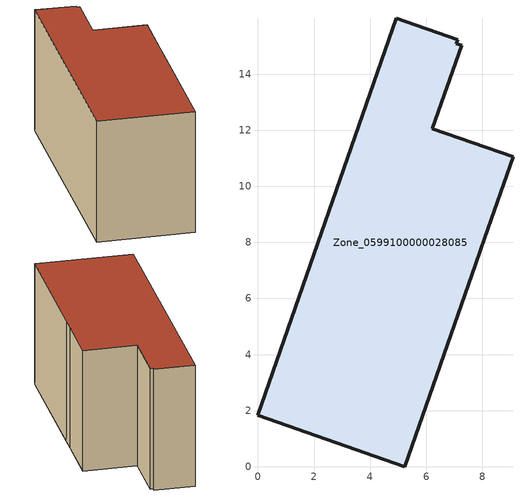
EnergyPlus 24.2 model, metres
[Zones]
Zone_0599100000028085
 floor ground (C_G): 7.07,15.09 7.25,15.03 6.21,12.05 9.09,11.05 8.08,8.16 7.76,7.25 5.24,0 0,1.83 4.93,15.99 7.12,15.22 z0
 wall outside (C_F): 4.93,15.99 0,1.83 5.24,0 7.76,7.25 8.08,8.16 9.09,11.05 6.21,12.05 7.25,15.03 7.07,15.09 7.12,15.22 4.93,15.99 z0:7.27
 roof outside (C_R): 7.76,7.25 8.08,8.16 9.09,11.05 6.21,12.05 7.25,15.03 7.07,15.09 7.12,15.22 4.93,15.99 0,1.83 5.24,0 z7.27
[BUILDING]
Pand.0599100000028085: North Axis=0; Terrain=City; Loads Convergence Tolerance Value=0.04; Temperature Convergence Tolerance Value=0.4; Solar Distribution=FullExterior; Maximum Number of Warmup Days=25; Minimum Number of Warmup Days=1
[Site:Location]
Rotterdam.The.Hague.AP_ZH_NLD Design_Conditions: Latitude=51.96; Longitude=4.45; Time Zone=1; Elevation=-4.5
[SITE:GROUNDTEMPERATURE:BUILDINGSURFACE]
18, 18, 18, 18, 18, 18, 18, 18, 18, 18, 18, 18
[MATERIAL] Thermal Absorptance=0.9; Solar Absorptance=0.7; Visible Absorptance=0.7
Name | Roughness | Thickness | Conductivity | Density | Specific Heat
G.TC.1975-1991 | MediumSmooth | 0.15 | 0.288461 | 540 | 1210
F.TC.1975-1991 | Rough | 0.3 | 0.230769 | 1920 | 840
R.TC.1975-1991 | MediumRough | 0.2 | 0.153846 | 1500 | 1000
[CONSTRUCTION]
C_G: G.TC.1975-1991
C_F: F.TC.1975-1991
C_R: R.TC.1975-1991
[ZONE]
Zone_0599100000028085: Type=1; Multiplier=1; Ceiling Height=Autocalculate; Volume=Autocalculate; Floor Area=autocalculate; Part of Total Floor Area=Yes
[ZONEINFILTRATION:DESIGNFLOWRATE]
Infil_Zone_0599100000028085: Zone or ZoneList or Space or SpaceList=Zone_0599100000028085; Schedule=AlwaysOn; Design Flow Rate Calculation Method=Flow/Area; Flow Rate per Floor Area=0.003; Constant Term Coefficient=1; Temperature Term Coefficient=0; Velocity Term Coefficient=0; Velocity Squared Term Coefficient=0
[HVACTEMPLATE:ZONE:IDEALLOADSAIRSYSTEM]
Zone_0599100000028085: Maximum Heating Supply Air Temperature=50; Minimum Cooling Supply Air Temperature=13; Maximum Heating Supply Air Humidity Ratio=0.0156; Minimum Cooling Supply Air Humidity Ratio=0.0077; Heating Limit=NoLimit; Cooling Limit=NoLimit; Dehumidification Control Type=ConstantSensibleHeatRatio; Cooling Sensible Heat Ratio=0.7; Dehumidification Setpoint=60; Humidification Control Type=None; Humidification Setpoint=30; Outdoor Air Method=None; Outdoor Air Flow Rate per Person=0.00944; Outdoor Air Flow Rate per Zone Floor Area=0; Outdoor Air Flow Rate per Zone=0; Demand Controlled Ventilation Type=None; Outdoor Air Economizer Type=NoEconomizer; Heat Recovery Type=None; Sensible Heat Recovery Effectiveness=0.7; Latent Heat Recovery Effectiveness=0.65
[ZONECONTROL:THERMOSTAT]
ThermostatControl_Zone_0599100000028085: Zone or ZoneList=Zone_0599100000028085; Control Type Schedule=DualSetpointControlType; Control 1=Thermostat_Zone_0599100000028085; Temperature Difference Between Cutout And Setpoint=0
[THERMOSTATSETPOINT:DUALSETPOINT]
Thermostat_Zone_0599100000028085: Heating Setpoint Temperature Schedule=HeatingSetpoint_Zone_0599100000028085; Cooling Setpoint Temperature Schedule=CoolingSetpoint_Zone_0599100000028085
[SCHEDULE:COMPACT]
HeatingSetpoint_Zone_0599100000028085: Through: 12/31, For: AllDays, Until: 24:00, 21
CoolingSetpoint_Zone_0599100000028085: Through: 12/31, For: AllDays, Until: 24:00, 24
DualSetpointControlType: Through: 12/31, For: AllDays, Until: 24:00, 4
AlwaysOn: Through: 12/31, For: AllDays, Until: 24:00, 1
